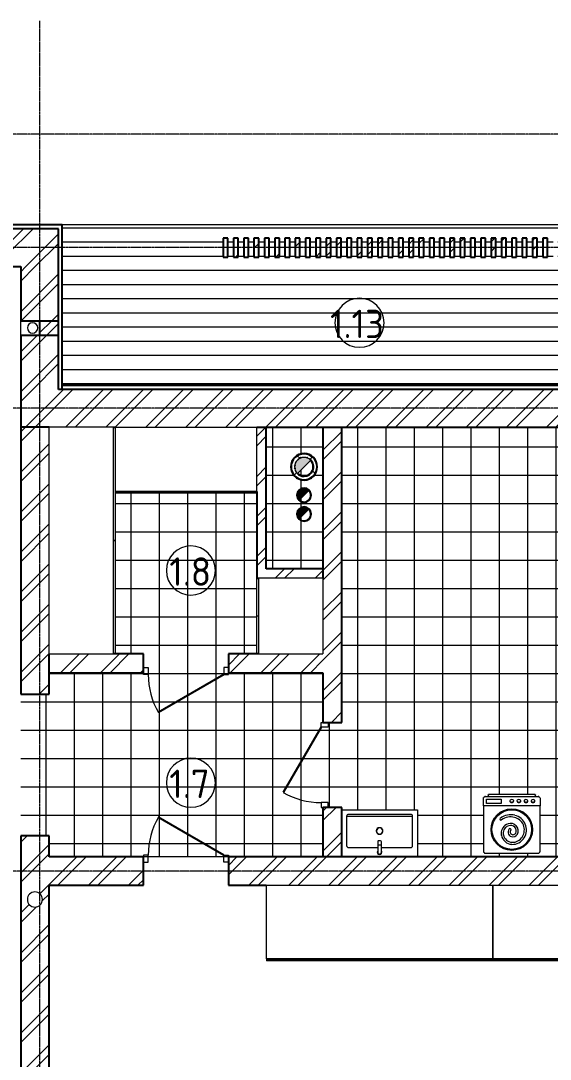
# Model space of a CAD drawing. Header units: millimetres. Extents: x -5016 to 23572, y 233981 to 377995.
# Drawn here: x 12400 to 18007, y 366909 to 377902 of the extents above; entities that cross this region are included whole.
import ezdxf

# ---------------------------------------------------------------- set-up
doc = ezdxf.new("R2010")
doc.units = ezdxf.units.MM
doc.linetypes.add('Осевая 12-2-2', pattern=[16, 12, -2, 0, -2])
for name, color, linetype, lineweight in [('A-AREA-IDEN', 8, 'Continuous', 13), ('A-COLS', 8, 'Continuous', 13), ('A-DETL-GENF', 9, 'Continuous', 13), ('A-DOOR', 8, 'Continuous', 13), ('A-FLOR', 9, 'Continuous', 13), ('A-FLOR-PATT', 9, 'Continuous', 13), ('A-WALL', 8, 'Continuous', 13), ('A-WALL-PATT', 8, 'Continuous', 13), ('I-FURN', 9, 'Continuous', 13), ('M-EQPM', 9, 'Continuous', 13), ('P-SANR-FIXT', 9, 'Continuous', 13), ('S-COLS', 8, 'Continuous', 13), ('S-GRID', 8, 'Continuous', 13), ('АР_подложка', 8, 'Continuous', 13)]:
    doc.layers.add(name, color=color, linetype=linetype, lineweight=lineweight)
doc.styles.add('GOST Common', font='GOST_Common.ttf', dxfattribs={"height": 300})
pattern_1 = [(45, (0, 0), (-212.132, 212.132), []), (45, (0, 100), (-212.132, 212.132), [])]

# ---------------------------------------------------------------- blocks, each defined once
blk = doc.blocks.new('INT 19 Дверь межкомнатная одностворчатая - 900 х 2370 _800_ Глухое Л-НАР-1569038-Этаж 1 - Планировка')
at = {"layer": 'A-DOOR', "lineweight": 25}
blk.add_line((400, 170), (-293, 570), dxfattribs=at)
at = {"layer": 'A-DOOR'}
for p, q in [((-400, 170), (-450, 170)), ((-450, 170), (-450, 95)), ((-400, 95), (-400, 170)), ((400, 95), (400, 170)), ((400, 170), (450, 170)), ((450, 170), (450, 95)), ((-450, 95), (-400, 95)), ((450, 95), (400, 95))]:
    blk.add_line(p, q, dxfattribs=at)
blk.add_arc((400, 170), 800, 150, 180, dxfattribs=at)
blk = doc.blocks.new('INT 19 Дверь межкомнатная одностворчатая - 900 х 2370 _800_ Глухое Л-НАР-1569067-Этаж 1 - Планировка')
at = {"layer": 'A-DOOR', "lineweight": 25}
blk.add_line((400, 120), (-293, 520), dxfattribs=at)
at = {"layer": 'A-DOOR'}
for p, q in [((-400, 120), (-450, 120)), ((-450, 120), (-450, 45)), ((-400, 45), (-400, 120)), ((400, 45), (400, 120)), ((400, 120), (450, 120)), ((450, 120), (450, 45)), ((-450, 45), (-400, 45)), ((450, 45), (400, 45))]:
    blk.add_line(p, q, dxfattribs=at)
blk.add_arc((400, 120), 800, 150, 180, dxfattribs=at)
blk = doc.blocks.new('INT 18 Шкаф - INT 18 Шкаф-1611660-Этаж 1 - Планировка')
at = {"layer": 'I-FURN'}
for p, q in [((-400, 350), (400, 350)), ((-400, 350), (-400, -330)), ((400, -330), (400, 350)), ((400, -330), (-400, -330)), ((-398.5, -332), (-0.8, -332)), ((-398.5, -332), (-398.5, -350)), ((-0.8, -350), (-398.5, -350)), ((-0.8, -350), (-0.8, -332)), ((0.8, -332), (398.5, -332)), ((0.8, -332), (0.8, -350)), ((398.5, -350), (0.8, -350)), ((398.5, -350), (398.5, -332))]:
    blk.add_line(p, q, dxfattribs=at)
blk = doc.blocks.new('INT 18 Шкаф - INT 18 Шкаф-1564175-Этаж 1 - Планировка')
at = {"layer": 'I-FURN'}
for p, q in [((-1200, 350), (1200, 350)), ((-1200, 350), (-1200, -430)), ((1200, -430), (1200, 350)), ((1200, -430), (-1200, -430)), ((-1198.5, -432), (-0.8, -432)), ((-1198.5, -432), (-1198.5, -450)), ((-0.8, -450), (-0.8, -432)), ((0.8, -432), (1198.5, -432)), ((0.8, -432), (0.8, -450)), ((1198.5, -450), (1198.5, -432)), ((-0.8, -450), (-1198.5, -450)), ((1198.5, -450), (0.8, -450))]:
    blk.add_line(p, q, dxfattribs=at)
blk = doc.blocks.new('INT 18 Шкаф - INT 18 Шкаф-1565127-Этаж 1 - Планировка')
at = {"layer": 'I-FURN'}
for p, q in [((-750, 350), (750, 350)), ((-750, 350), (-750, -330)), ((750, -330), (750, 350)), ((750, -330), (-750, -330)), ((-748.5, -332), (-0.8, -332)), ((-748.5, -332), (-748.5, -350)), ((-0.8, -350), (-748.5, -350)), ((-0.8, -350), (-0.8, -332)), ((0.8, -332), (748.5, -332)), ((0.8, -332), (0.8, -350)), ((748.5, -350), (0.8, -350)), ((748.5, -350), (748.5, -332))]:
    blk.add_line(p, q, dxfattribs=at)
blk = doc.blocks.new('INT 19 Дверь межкомнатная одностворчатая - 900 х 2370 _800_ Глухое П-НАР-1569071-Этаж 1 - Планировка')
at = {"layer": 'A-DOOR', "lineweight": 25}
blk.add_line((-400, 120), (293, 520), dxfattribs=at)
at = {"layer": 'A-DOOR'}
for p, q in [((-400, 120), (-450, 120)), ((-450, 120), (-450, 45)), ((-400, 45), (-400, 120)), ((400, 45), (400, 120)), ((400, 120), (450, 120)), ((450, 120), (450, 45)), ((-450, 45), (-400, 45)), ((450, 45), (400, 45))]:
    blk.add_line(p, q, dxfattribs=at)
blk.add_arc((-400, 120), 800, 360, 30, dxfattribs=at)
blk = doc.blocks.new('INT 18 Шкаф - INT 18 Шкаф-1565469-Этаж 1 - Планировка')
at = {"layer": 'I-FURN'}
for p, q in [((-1200, 330), (-1200, -350)), ((-1200, 330), (1200, 330)), ((-1198.5, 350), (-1198.5, 332)), ((-0.8, 332), (-1198.5, 332)), ((-520, 350), (-0.8, 350)), ((-0.8, 332), (-0.8, 350)), ((0.8, 350), (1198.5, 350)), ((0.8, 350), (0.8, 332)), ((1198.5, 332), (0.8, 332)), ((1198.5, 332), (1198.5, 350)), ((1200, -350), (1200, 330)), ((1200, -350), (-1200, -350))]:
    blk.add_line(p, q, dxfattribs=at)
blk = doc.blocks.new('Колонна ЖБМ - Круг - D 160-1624059-Этаж 1 - Планировка')
at = {"layer": 'S-COLS'}
for start, end in [(360, 180), (180, 360)]:
    blk.add_arc((0, 0), 80, start, end, dxfattribs=at)
blk = doc.blocks.new('INT 16 Тумба с раковиной - INT 16 Тумба с раковиной 2-1628028-Этаж 1 - Планировка')
at = {"layer": 'I-FURN'}
blk.add_line((-850, -180), (-150, -180), dxfattribs=at)
blk = doc.blocks.new('INT 16 Смеситель - INT 16 Смеситель-1566569-Этаж 1 - Планировка')
at = {"layer": 'P-SANR-FIXT'}
for p, q in [((-20, 0), (-20, -65)), ((-20, -65), (-20, -110)), ((-10, -75), (10, -75)), ((20, -65), (20, 0)), ((20, -110), (20, -65)), ((-10, -120), (10, -120))]:
    blk.add_line(p, q, dxfattribs=at)
for centre, radius, start, end in [((0, 0), 25, 360, 180), ((0, 0), 25, 180, 216.232), ((0, 0), 20, 90, 180), ((0, 0), 20, 143.7312, 165), ((0, 0), 20, 143.7312, 165), ((0, 0), 20, 90, 113.3697), ((0, 0), 20, 66.6303, 113.3697), ((0, 0), 20, 360, 90), ((0, 0), 20, 66.6303, 90), ((0, 0), 20, 30, 50.4689), ((0, 0), 20, 30, 50.4689), ((0, 0), 25, 323.768, 360), ((-10, -65), 10, 180, 270), ((-10, -65), 10, 180, 255), ((10, -65), 10, 270, 360), ((10, -65), 10, 285, 330), ((-10, -110), 10, 180, 270), ((-10, -110), 10, 180, 255), ((10, -110), 10, 270, 0), ((10, -110), 10, 315, 0)]:
    blk.add_arc(centre, radius, start, end, dxfattribs=at)
blk = doc.blocks.new('INT 16 Раковина - INT 16 Раковина-1628049-Этаж 1 - Планировка')
at = {"layer": 'P-SANR-FIXT'}
for p, q in [((-400, -225), (-400, 275)), ((-350, 155), (-350, -155)), ((-20, 175), (-330, 175)), ((330, 175), (20, 175)), ((350, -155), (350, 155)), ((-330, -175), (330, -175)), ((400, -225), (-400, -225))]:
    blk.add_line(p, q, dxfattribs=at)
at = {"layer": 'P-SANR-FIXT', "flags": 128}
for points in [[(35, 0), (35, 1), (35, 3), (35, 4), (35, 6), (34, 7), (34, 8), (34, 10), (33, 11), (33, 12), (32, 14), (32, 15), (31, 16), (30, 17), (30, 19), (29, 20), (28, 21), (27, 22), (26, 23), (25, 24), (24, 25), (23, 26), (22, 27), (21, 28), (20, 29), (19, 29), (18, 30), (16, 31), (15, 32), (14, 32), (13, 33), (11, 33), (10, 34), (9, 34), (7, 34), (6, 34), (5, 35), (3, 35), (2, 35), (0, 35), (-1, 35), (-2, 35), (-4, 35), (-5, 35), (-7, 34), (-8, 34), (-9, 34), (-11, 33), (-12, 33), (-13, 32), (-15, 32), (-16, 31), (-17, 31), (-18, 30), (-19, 29), (-21, 28), (-22, 27), (-23, 27), (-24, 26), (-25, 25), (-26, 24), (-27, 23), (-28, 22), (-28, 20), (-29, 19), (-30, 18), (-31, 17), (-31, 16), (-32, 14), (-32, 13), (-33, 12), (-33, 10), (-34, 9), (-34, 8), (-34, 6), (-35, 5), (-35, 4), (-35, 2), (-35, 1), (-35, 0)], [(-35, 0), (-35, -1), (-35, -3), (-35, -4), (-35, -6), (-34, -7), (-34, -8), (-34, -10), (-33, -11), (-33, -12), (-32, -14), (-32, -15), (-31, -16), (-30, -17), (-30, -19), (-29, -20), (-28, -21), (-27, -22), (-26, -23), (-25, -24), (-24, -25), (-23, -26), (-22, -27), (-21, -28), (-20, -29), (-19, -29), (-18, -30), (-16, -31), (-15, -32), (-14, -32), (-13, -33), (-11, -33), (-10, -34), (-9, -34), (-7, -34), (-6, -34), (-5, -35), (-3, -35), (-2, -35), (0, -35), (1, -35), (2, -35), (4, -35), (5, -35), (7, -34), (8, -34), (9, -34), (11, -33), (12, -33), (13, -32), (15, -32), (16, -31), (17, -31), (18, -30), (19, -29), (21, -28), (22, -27), (23, -27), (24, -26), (25, -25), (26, -24), (27, -23), (28, -22), (28, -20), (29, -19), (30, -18), (31, -17), (31, -16), (32, -14), (32, -13), (33, -12), (33, -10), (34, -9), (34, -8), (34, -6), (35, -5), (35, -4), (35, -2), (35, -1), (35, 0)]]:
    blk.add_lwpolyline(points, dxfattribs=at)
at = {"layer": 'P-SANR-FIXT'}
for centre, radius, start, end in [((-330, 155), 20, 90, 180), ((330, 155), 20, 0, 90), ((0, 0), 35, 0, 180), ((0, 0), 35, 180, 0), ((0, 0), 33, 360, 180), ((0, 0), 33, 180, 360), ((-330, -155), 20, 180, 270), ((330, -155), 20, 270, 0)]:
    blk.add_arc(centre, radius, start, end, dxfattribs=at)
blk = doc.blocks.new('С_Стиральная машинка - 600_600-236814-Этаж 1 - Планировка')
at = {"layer": 'M-EQPM'}
for p, q in [((320, 0), (-240, 0)), ((-176, 1), (-176, 0)), ((-144, 1), (-176, 1)), ((-144, 1), (-176, 1)), ((-144, 0), (-144, 1)), ((30, 1), (30, 0)), ((50, 1), (30, 1)), ((50, 1), (30, 1)), ((50, 0), (50, 1)), ((-260, -20), (-260, -500)), ((340, -500), (340, -20)), ((-260, -500), (340, -500)), ((-260, -580), (-260, -500)), ((151, -527), (308, -527)), ((151, -572), (151, -527)), ((308, -527), (308, -572)), ((340, -500), (340, -580)), ((320, -600), (-240, -600)), ((-211, -600), (-211, -615)), ((-205, -550), (-205, -554)), ((-165, -554), (-165, -550)), ((-130, -550), (-130, -554)), ((-90, -554), (-90, -550)), ((-55, -550), (-55, -554)), ((-15, -554), (-15, -550)), ((20, -550), (20, -554)), ((60, -554), (60, -550)), ((151, -568), (308, -568)), ((308, -572), (151, -572)), ((291, -615), (291, -600))]:
    blk.add_line(p, q, dxfattribs=at)
at = {"layer": 'M-EQPM', "flags": 128}
for points in [[(-240, -600), (-244, -600), (-247, -598), (-251, -597), (-254, -594), (-256, -591), (-258, -588), (-259, -584), (-260, -580)], [(-206, -620), (-206, -620), (-206, -620), (-206, -620), (-207, -620), (-207, -620), (-207, -620), (-207, -620), (-207, -620), (-208, -620), (-208, -620), (-208, -620), (-208, -619), (-208, -619), (-208, -619), (-209, -619), (-209, -619), (-209, -619), (-209, -619), (-209, -619), (-209, -618), (-209, -618), (-210, -618), (-210, -618), (-210, -618), (-210, -618), (-210, -618), (-210, -617), (-210, -617), (-210, -617), (-210, -617), (-210, -617), (-211, -616), (-211, -616), (-211, -616), (-211, -616), (-211, -616), (-211, -615), (-211, -615), (-211, -615), (-211, -615)], [(-200, -620), (-202, -620), (-203, -620), (-205, -620), (-205, -620), (-206, -620), (-206, -620)], [(-206, -620), (-206, -620), (-205, -620), (-204, -620), (-203, -620), (-201, -620), (-199, -620), (-196, -620), (-193, -620), (-190, -620), (-186, -620), (-182, -620), (-178, -620), (-173, -620), (-168, -620), (-163, -620), (-157, -620), (-151, -620), (-145, -620), (-138, -620), (-131, -620), (-124, -620), (-117, -620), (-109, -620), (-101, -620), (-93, -620), (-84, -620), (-76, -620), (-67, -620), (-58, -620), (-49, -620), (-40, -620), (-30, -620), (-21, -620), (-11, -620), (-2, -620), (8, -620), (18, -620), (28, -620), (38, -620), (47, -620), (57, -620), (67, -620), (77, -620), (86, -620), (96, -620), (106, -620), (115, -620), (124, -620), (133, -620), (143, -620), (151, -620), (160, -620), (169, -620), (177, -620), (185, -620), (193, -620), (200, -620), (208, -620), (215, -620), (222, -620), (228, -620), (234, -620), (240, -620), (246, -620), (251, -620), (256, -620), (260, -620), (265, -620), (268, -620), (272, -620), (275, -620), (278, -620), (280, -620), (282, -620), (284, -620), (285, -620), (286, -620), (286, -620), (286, -620)], [(286, -620), (286, -620), (285, -620), (284, -620), (283, -620), (281, -620), (280, -620)], [(291, -615), (291, -615), (291, -615), (291, -616), (291, -616), (291, -616), (291, -616), (291, -616), (291, -617), (291, -617), (291, -617), (291, -617), (291, -617), (290, -617), (290, -618), (290, -618), (290, -618), (290, -618), (290, -618), (290, -618), (290, -619), (289, -619), (289, -619), (289, -619), (289, -619), (289, -619), (289, -619), (288, -619), (288, -620), (288, -620), (288, -620), (288, -620), (288, -620), (287, -620), (287, -620), (287, -620), (287, -620), (287, -620), (286, -620), (286, -620), (286, -620)], [(340, -580), (340, -584), (339, -588), (337, -591), (334, -594), (331, -597), (328, -598), (324, -600), (320, -600)]]:
    blk.add_lwpolyline(points, dxfattribs=at)
at = {"layer": 'M-EQPM'}
for radius in [220, 210]:
    blk.add_circle((40, -250), radius, dxfattribs=at)
for centre, radius, start, end in [((-240, -20), 20, 90, 180), ((33, -239), 146, 87.5598, 148.7695), ((34, -213), 119, 11.507, 87.5598), ((320, -20), 20, 360, 90), ((44, -246), 159, 148.7695, 256.345), ((44, -246), 137, 148.7695, 256.345), ((33, -239), 124, 87.5598, 148.7695), ((29, -232), 58.3, 89.5223, 169.1779), ((29, -232), 36.3, 89.5223, 169.1779), ((29, -224), 50.3, 320.1015, 89.5223), ((29, -224), 28.3, 320.1015, 89.5223), ((34, -213), 97, 11.507, 87.5598), ((47, -210), 84.3, 298.493, 11.507), ((47, -210), 106, 298.493, 11.507), ((48, -236), 77.4, 169.1779, 243.5514), ((48, -236), 55.4, 169.1779, 243.5514), ((54, -224), 91, 243.5514, 298.493), ((54, -224), 69, 243.5514, 298.493), ((59, -249), 11, 140.1015, 320.1015), ((51, -218), 188, 256.345, 305.7922), ((51, -218), 166, 256.345, 305.7922), ((155, -361), 11, 305.7922, 125.7922), ((-240, -580), 20, 249.9713, 270), ((320, -580), 20, 270, 290.0287)]:
    blk.add_arc(centre, radius, start, end, dxfattribs=at)
for centre, major_axis, start_param, end_param in [((-185, -550), (20, 0), 1.570796, 3.268032), ((-185, -554), (20, 0), 1.570796, 4.712389), ((-185, -550), (20, 0), 6.156746, 7.853982), ((-185, -554), (20, 0), 4.712389, 7.853982), ((-110, -550), (20, 0), 1.570796, 3.268032), ((-110, -554), (20, 0), 1.570796, 4.712389), ((-110, -550), (20, 0), 6.156746, 7.853982), ((-110, -554), (20, 0), 4.712389, 7.853982), ((-35, -550), (20, 0), 1.570796, 3.268032), ((-35, -554), (-20, 0), 4.712389, 7.853982), ((-35, -550), (-20, 0), 3.015153, 4.712389), ((-35, -554), (20, 0), 4.712389, 7.853982), ((40, -550), (20, 0), 1.570796, 3.268032), ((40, -554), (-20, 0), 4.712389, 7.853982), ((40, -550), (20, 0), 6.11362, 7.853982), ((40, -554), (20, 0), 4.712389, 7.853982)]:
    blk.add_ellipse(centre, major_axis=major_axis, ratio=0.707107, start_param=start_param, end_param=end_param, dxfattribs=at)
blk = doc.blocks.new('Колонна ЖБМ - Круг - D 110-1653299-Этаж 1 - Планировка')
at = {"layer": 'S-COLS'}
for start, end in [(360, 180), (180, 360)]:
    blk.add_arc((0, 0), 55, start, end, dxfattribs=at)
blk = doc.blocks.new('INT Марка помещения - Номер помещения _ Площадь _ Имя-1615504-Этаж 1 - Планировка')
at = {"layer": 'A-AREA-IDEN'}
for start, end in [(360, 180), (180, 360)]:
    blk.add_arc((0, 0), 2.6, start, end, dxfattribs=at)
blk = doc.blocks.new('АР_k2plan1')
at = {"layer": 'A-COLS'}
h = blk.add_hatch(dxfattribs=at)
h.set_pattern_fill('FP_3', color=256, style=0, pattern_type=2)
h.set_pattern_definition([(45, (0, 0), (-141.4214, 141.4214), []), (135, (0, 0), (-141.4214, -141.4214), [])])
h.paths.add_polyline_path([(17568, 17715), (17607, 17720), (17643, 17737), (17672, 17762), (17694, 17795), (17705, 17833), (17705, 17872), (17694, 17910), (17672, 17943), (17643, 17969), (17607, 17985), (17568, 17991), (17529, 17985), (17494, 17969), (17464, 17943), (17443, 17910), (17432, 17872), (17432, 17831), (17443, 17795), (17464, 17762), (17494, 17737), (17529, 17720), (17559, 17716)])
h.paths.add_polyline_path([(17568, 17753), (17534, 17759), (17504, 17776), (17482, 17803), (17471, 17831), (17468, 17853), (17472, 17879), (17482, 17903), (17497, 17923), (17518, 17939), (17542, 17949), (17568, 17953), (17594, 17949), (17618, 17939), (17638, 17923), (17655, 17903), (17667, 17870), (17667, 17835), (17655, 17803), (17632, 17776), (17602, 17759)])
at = {"layer": 'A-DETL-GENF'}
for points in [[(17497, 17782), (17639, 17923), (17618, 17939), (17594, 17949), (17568, 17953), (17542, 17949), (17518, 17939), (17497, 17923), (17482, 17903), (17472, 17879), (17468, 17853), (17472, 17827), (17482, 17803)], [(17517, 17501), (17620, 17604), (17605, 17616), (17587, 17623), (17568, 17626), (17549, 17623), (17532, 17616), (17517, 17604), (17505, 17589), (17498, 17572), (17495, 17553), (17498, 17534), (17505, 17516)], [(17517, 17301), (17620, 17404), (17605, 17416), (17587, 17423), (17568, 17426), (17549, 17423), (17532, 17416), (17517, 17404), (17505, 17389), (17498, 17372), (17495, 17353), (17498, 17334), (17505, 17316)]]:
    blk.add_hatch(color=256, dxfattribs=at).paths.add_polyline_path(points)
at = {"layer": 'A-FLOR-PATT', "true_color": 0x808080}
h = blk.add_hatch(dxfattribs=at)
h.set_pattern_fill('FP_6', color=8, style=0, pattern_type=2)
h.set_pattern_definition([(0, (37041.64, 13610.38), (0, 150), [])])
h.paths.add_polyline_path([(15204, 18713), (21928, 18713), (21928, 19933), (21128, 19933), (21128, 20073), (21078, 20073), (21078, 20273), (21128, 20273), (21128, 20413), (15008, 20413), (15008, 18713)])
h.paths.add_polyline_path([(21019, 20073), (20969, 20073), (20969, 20273), (21019, 20273)])
h.paths.add_polyline_path([(18021, 20073), (18021, 20273), (18071, 20273), (18071, 20073)])
h.paths.add_polyline_path([(17584, 20073), (17584, 20273), (17634, 20273), (17634, 20073)])
h.paths.add_polyline_path([(17803, 20073), (17803, 20273), (17853, 20273), (17853, 20073)])
h.paths.add_polyline_path([(17743, 20073), (17693, 20073), (17693, 20273), (17743, 20273), (17743, 20139)])
h.paths.add_polyline_path([(17257, 20073), (17257, 20273), (17307, 20273), (17307, 20073)])
h.paths.add_polyline_path([(17475, 20073), (17475, 20273), (17525, 20273), (17525, 20073)])
h.paths.add_polyline_path([(17416, 20073), (17366, 20073), (17366, 20273), (17416, 20273), (17416, 20155)])
h.paths.add_polyline_path([(17038, 20073), (17038, 20273), (17088, 20273), (17088, 20073)])
h.paths.add_polyline_path([(17148, 20073), (17148, 20273), (17198, 20273), (17198, 20073)])
h.paths.add_polyline_path([(16929, 20073), (16929, 20273), (16979, 20273), (16979, 20073)])
h.paths.add_polyline_path([(16820, 20073), (16820, 20273), (16870, 20273), (16870, 20073)])
h.paths.add_polyline_path([(17962, 20073), (17912, 20073), (17912, 20273), (17962, 20273), (17962, 20129)])
h.paths.add_polyline_path([(19113, 20073), (19113, 20273), (19163, 20273), (19163, 20073), (19115, 20073)])
h.paths.add_polyline_path([(18945, 20073), (18895, 20073), (18895, 20273), (18945, 20273), (18945, 20081)])
h.paths.add_polyline_path([(19004, 20073), (19004, 20273), (19054, 20273), (19054, 20073)])
h.paths.add_polyline_path([(18785, 20073), (18785, 20273), (18835, 20273), (18835, 20073)])
h.paths.add_polyline_path([(18567, 20073), (18567, 20273), (18617, 20273), (18617, 20073)])
h.paths.add_polyline_path([(18676, 20073), (18676, 20273), (18726, 20273), (18726, 20073)])
h.paths.add_polyline_path([(18239, 20073), (18239, 20273), (18289, 20273), (18289, 20073)])
h.paths.add_polyline_path([(18458, 20073), (18458, 20273), (18508, 20273), (18508, 20073)])
h.paths.add_polyline_path([(18399, 20073), (18349, 20073), (18349, 20273), (18399, 20273), (18399, 20108)])
h.paths.add_polyline_path([(18130, 20073), (18130, 20273), (18180, 20273), (18180, 20073)])
h.paths.add_polyline_path([(19331, 20073), (19331, 20273), (19381, 20273), (19381, 20073)])
h.paths.add_polyline_path([(20910, 20073), (20860, 20073), (20860, 20273), (20910, 20273)])
h.paths.add_polyline_path([(20751, 20073), (20751, 20273), (20801, 20273), (20801, 20073)])
h.paths.add_polyline_path([(20641, 20073), (20641, 20273), (20691, 20273), (20691, 20073)])
h.paths.add_polyline_path([(20532, 20073), (20532, 20273), (20582, 20273), (20582, 20073)])
h.paths.add_polyline_path([(20423, 20073), (20423, 20273), (20473, 20273), (20473, 20073)])
h.paths.add_polyline_path([(20314, 20073), (20314, 20273), (20364, 20273), (20364, 20073)])
h.paths.add_polyline_path([(20205, 20073), (20205, 20273), (20255, 20273), (20255, 20073)])
h.paths.add_polyline_path([(20096, 20073), (20096, 20273), (20146, 20273), (20146, 20073)])
h.paths.add_polyline_path([(19986, 20073), (19986, 20273), (20036, 20273), (20036, 20073)])
h.paths.add_polyline_path([(19877, 20073), (19877, 20273), (19927, 20273), (19927, 20073)])
h.paths.add_polyline_path([(19768, 20073), (19768, 20273), (19818, 20273), (19818, 20073)])
h.paths.add_polyline_path([(19659, 20073), (19659, 20273), (19709, 20273), (19709, 20073)])
h.paths.add_polyline_path([(19440, 20073), (19440, 20273), (19490, 20273), (19490, 20073)])
h.paths.add_polyline_path([(19272, 20073), (19222, 20073), (19222, 20273), (19272, 20273)])
h.paths.add_polyline_path([(19600, 20073), (19550, 20073), (19550, 20273), (19600, 20273)])
h.paths.add_polyline_path([(16711, 20073), (16711, 20273), (16761, 20273), (16761, 20073)])
at = {"layer": 'A-FLOR-PATT', "true_color": 0xd5d5d5}
h = blk.add_hatch(dxfattribs=at)
h.set_pattern_fill('FP_5', color=254, style=0, pattern_type=2)
h.set_pattern_definition([(0, (-26031.8, 26891.1), (0, 300), []), (90, (-26031.8, 26891.1), (-300, 2e-14), [])])
h.paths.add_polyline_path([(21968, 13723), (21968, 14148), (22328, 14148), (22328, 15248), (21968, 15248), (21968, 16273), (21948, 16273), (21948, 17273), (21968, 17273), (21968, 18273), (17968, 18273), (17968, 15148), (17768, 15148), (17768, 15673), (16768, 15673), (16768, 15873), (17088, 15873), (17088, 16673), (17068, 16673), (17068, 17593), (15568, 17593), (15568, 17073), (15550, 17073), (15550, 18271), (15568, 18271), (15568, 18273), (15548, 18273), (15548, 15873), (15868, 15873), (15868, 15673), (14868, 15673), (14868, 15448), (14568, 15448), (14568, 13948), (14868, 13948), (14868, 13723), (17768, 13723), (17768, 14248), (17968, 14248), (17968, 14223), (18768, 14223), (18768, 13723), (20989, 13723)])
h.paths.add_polyline_path([(19522, 14378), (19519, 14380), (19522, 14380)])
h.paths.add_polyline_path([(19545, 13763), (19483, 13763), (19478, 13765), (19474, 13769), (19471, 13773), (19469, 13777), (19468, 13783), (19469, 14347), (19472, 14354), (19477, 14359), (19481, 14361), (19488, 14363), (19517, 14363), (19517, 14378), (19524, 14378), (19523, 14380), (19528, 14382), (19530, 14383), (20013, 14382), (20014, 14380), (20015, 14380), (20013, 14378), (20019, 14378), (20019, 14363), (20048, 14363), (20059, 14359), (20065, 14354), (20068, 14347), (20068, 14343), (20068, 13777), (20066, 13773), (20062, 13769), (20058, 13765), (20053, 13763), (20048, 13763)])
h.paths.add_polyline_path([(17068, 15874), (17068, 16272), (17086, 16272), (17086, 15874)])
h.paths.add_polyline_path([(15550, 15874), (15550, 17072), (15568, 17072), (15568, 15874)])
h.paths.add_polyline_path([(17068, 16273), (17068, 16671), (17086, 16671), (17086, 16273)])
h.paths.add_polyline_path([(17168, 16773), (17768, 16773), (17768, 18273), (17168, 18273), (17168, 16833)])
h.paths.add_polyline_path([(17568, 17278), (17539, 17283), (17514, 17301), (17499, 17324), (17493, 17353), (17499, 17381), (17517, 17407), (17540, 17422), (17568, 17428), (17597, 17422), (17622, 17404), (17638, 17381), (17643, 17353), (17637, 17324), (17620, 17299), (17596, 17283), (17578, 17280)])
h.paths.add_polyline_path([(17568, 17280), (17597, 17286), (17621, 17303), (17636, 17325), (17641, 17353), (17635, 17381), (17620, 17404), (17517, 17301), (17540, 17285), (17550, 17283)])
h.paths.add_polyline_path([(17599, 17418), (17596, 17420), (17597, 17419)])
h.paths.add_polyline_path([(17568, 17478), (17539, 17483), (17514, 17501), (17499, 17524), (17493, 17553), (17499, 17581), (17517, 17607), (17540, 17622), (17568, 17628), (17597, 17622), (17622, 17604), (17638, 17581), (17643, 17553), (17637, 17524), (17620, 17499), (17596, 17483), (17578, 17480)])
h.paths.add_polyline_path([(17568, 17480), (17597, 17486), (17621, 17503), (17636, 17525), (17641, 17553), (17635, 17581), (17620, 17604), (17517, 17501), (17540, 17485), (17550, 17483)])
h.paths.add_polyline_path([(15868, 17573), (15570, 17573), (15570, 17591), (16317, 17591), (16317, 17573)])
h.paths.add_polyline_path([(17050, 17573), (16319, 17573), (16319, 17591), (17067, 17591), (17067, 17573)])
h.paths.add_polyline_path([(17599, 17618), (17596, 17620), (17597, 17619)])
h.paths.add_polyline_path([(17568, 17713), (17529, 17718), (17491, 17737), (17462, 17762), (17441, 17795), (17430, 17833), (17430, 17873), (17443, 17914), (17464, 17946), (17494, 17971), (17529, 17987), (17568, 17993), (17608, 17987), (17646, 17969), (17675, 17943), (17696, 17910), (17707, 17870), (17706, 17831), (17694, 17792), (17672, 17760), (17643, 17734), (17607, 17718), (17582, 17715)])
h.paths.add_polyline_path([(17568, 17755), (17602, 17761), (17632, 17779), (17653, 17804), (17665, 17836), (17664, 17872), (17652, 17903), (17637, 17921), (17500, 17784), (17508, 17776), (17535, 17761), (17559, 17756)])
at = {"layer": 'A-WALL-PATT', "lineweight": 9}
h = blk.add_hatch(dxfattribs=at)
h.set_pattern_fill('FP_1', color=256, style=0, pattern_type=2)
h.set_pattern_definition(pattern_1)
h.paths.add_polyline_path([(14968, 19973), (14968, 20373), (14428, 20373), (14428, 19973), (14568, 19973)])
h.paths.add_polyline_path([(12008, 19973), (12008, 20373), (11868, 20373), (11868, 19973)])
h = blk.add_hatch(dxfattribs=at)
h.set_pattern_fill('FP_1', color=256, style=0, pattern_type=2)
h.set_pattern_definition(pattern_1)
h.paths.add_polyline_path([(16711, 20073), (16761, 20073), (16761, 20273), (16711, 20273)])
h = blk.add_hatch(dxfattribs=at)
h.set_pattern_fill('FP_1', color=256, style=0, pattern_type=2)
h.set_pattern_definition(pattern_1)
h.paths.add_polyline_path([(16820, 20073), (16870, 20073), (16870, 20273), (16820, 20273)])
h = blk.add_hatch(dxfattribs=at)
h.set_pattern_fill('FP_1', color=256, style=0, pattern_type=2)
h.set_pattern_definition(pattern_1)
h.paths.add_polyline_path([(17038, 20073), (17088, 20073), (17088, 20273), (17038, 20273)])
h = blk.add_hatch(dxfattribs=at)
h.set_pattern_fill('FP_1', color=256, style=0, pattern_type=2)
h.set_pattern_definition(pattern_1)
h.paths.add_polyline_path([(17148, 20073), (17198, 20073), (17198, 20273), (17148, 20273)])
h = blk.add_hatch(dxfattribs=at)
h.set_pattern_fill('FP_1', color=256, style=0, pattern_type=2)
h.set_pattern_definition(pattern_1)
h.paths.add_polyline_path([(17257, 20073), (17307, 20073), (17307, 20273), (17257, 20273)])
h = blk.add_hatch(dxfattribs=at)
h.set_pattern_fill('FP_1', color=256, style=0, pattern_type=2)
h.set_pattern_definition(pattern_1)
h.paths.add_polyline_path([(17475, 20073), (17525, 20073), (17525, 20273), (17475, 20273)])
h = blk.add_hatch(dxfattribs=at)
h.set_pattern_fill('FP_1', color=256, style=0, pattern_type=2)
h.set_pattern_definition(pattern_1)
h.paths.add_polyline_path([(17584, 20073), (17634, 20073), (17634, 20273), (17584, 20273)])
h = blk.add_hatch(dxfattribs=at)
h.set_pattern_fill('FP_1', color=256, style=0, pattern_type=2)
h.set_pattern_definition(pattern_1)
h.paths.add_polyline_path([(17693, 20073), (17743, 20073), (17743, 20273), (17693, 20273)])
h = blk.add_hatch(dxfattribs=at)
h.set_pattern_fill('FP_1', color=256, style=0, pattern_type=2)
h.set_pattern_definition(pattern_1)
h.paths.add_polyline_path([(17803, 20073), (17853, 20073), (17853, 20273), (17803, 20273)])
h = blk.add_hatch(dxfattribs=at)
h.set_pattern_fill('FP_1', color=256, style=0, pattern_type=2)
h.set_pattern_definition(pattern_1)
h.paths.add_polyline_path([(17912, 20073), (17962, 20073), (17962, 20273), (17912, 20273)])
h = blk.add_hatch(dxfattribs=at)
h.set_pattern_fill('FP_1', color=256, style=0, pattern_type=2)
h.set_pattern_definition(pattern_1)
h.paths.add_polyline_path([(18021, 20073), (18071, 20073), (18071, 20273), (18021, 20273)])
h = blk.add_hatch(dxfattribs=at)
h.set_pattern_fill('FP_1', color=256, style=0, pattern_type=2)
h.set_pattern_definition(pattern_1)
h.paths.add_polyline_path([(18130, 20073), (18180, 20073), (18180, 20273), (18130, 20273)])
h = blk.add_hatch(dxfattribs=at)
h.set_pattern_fill('FP_1', color=256, style=0, pattern_type=2)
h.set_pattern_definition(pattern_1)
h.paths.add_polyline_path([(18239, 20073), (18289, 20073), (18289, 20273), (18239, 20273)])
h = blk.add_hatch(dxfattribs=at)
h.set_pattern_fill('FP_1', color=256, style=0, pattern_type=2)
h.set_pattern_definition(pattern_1)
h.paths.add_polyline_path([(18349, 20073), (18399, 20073), (18399, 20273), (18349, 20273)])
h = blk.add_hatch(dxfattribs=at)
h.set_pattern_fill('FP_1', color=256, style=0, pattern_type=2)
h.set_pattern_definition(pattern_1)
h.paths.add_polyline_path([(18458, 20073), (18508, 20073), (18508, 20273), (18458, 20273)])
h = blk.add_hatch(dxfattribs=at)
h.set_pattern_fill('FP_1', color=256, style=0, pattern_type=2)
h.set_pattern_definition(pattern_1)
h.paths.add_polyline_path([(18567, 20073), (18617, 20073), (18617, 20273), (18567, 20273)])
h = blk.add_hatch(dxfattribs=at)
h.set_pattern_fill('FP_1', color=256, style=0, pattern_type=2)
h.set_pattern_definition(pattern_1)
h.paths.add_polyline_path([(18676, 20073), (18726, 20073), (18726, 20273), (18676, 20273)])
h = blk.add_hatch(dxfattribs=at)
h.set_pattern_fill('FP_1', color=256, style=0, pattern_type=2)
h.set_pattern_definition(pattern_1)
h.paths.add_polyline_path([(18785, 20073), (18835, 20073), (18835, 20273), (18785, 20273)])
h = blk.add_hatch(dxfattribs=at)
h.set_pattern_fill('FP_1', color=256, style=0, pattern_type=2)
h.set_pattern_definition(pattern_1)
h.paths.add_polyline_path([(18895, 20073), (18945, 20073), (18945, 20273), (18895, 20273)])
h = blk.add_hatch(dxfattribs=at)
h.set_pattern_fill('FP_1', color=256, style=0, pattern_type=2)
h.set_pattern_definition(pattern_1)
h.paths.add_polyline_path([(19113, 20073), (19163, 20073), (19163, 20273), (19113, 20273)])
h = blk.add_hatch(dxfattribs=at)
h.set_pattern_fill('FP_1', color=256, style=0, pattern_type=2)
h.set_pattern_definition(pattern_1)
h.paths.add_polyline_path([(19222, 20073), (19272, 20073), (19272, 20273), (19222, 20273)])
h = blk.add_hatch(dxfattribs=at)
h.set_pattern_fill('FP_1', color=256, style=0, pattern_type=2)
h.set_pattern_definition(pattern_1)
h.paths.add_polyline_path([(19331, 20073), (19381, 20073), (19381, 20273), (19331, 20273)])
h = blk.add_hatch(dxfattribs=at)
h.set_pattern_fill('FP_1', color=256, style=0, pattern_type=2)
h.set_pattern_definition(pattern_1)
h.paths.add_polyline_path([(19550, 20073), (19600, 20073), (19600, 20273), (19550, 20273)])
h = blk.add_hatch(dxfattribs=at)
h.set_pattern_fill('FP_1', color=256, style=0, pattern_type=2)
h.set_pattern_definition(pattern_1)
h.paths.add_polyline_path([(19659, 20073), (19709, 20073), (19709, 20273), (19659, 20273)])
h = blk.add_hatch(dxfattribs=at)
h.set_pattern_fill('FP_1', color=256, style=0, pattern_type=2)
h.set_pattern_definition(pattern_1)
h.paths.add_polyline_path([(19768, 20073), (19818, 20073), (19818, 20273), (19768, 20273)])
h = blk.add_hatch(dxfattribs=at)
h.set_pattern_fill('FP_1', color=256, style=0, pattern_type=2)
h.set_pattern_definition(pattern_1)
h.paths.add_polyline_path([(19986, 20073), (20036, 20073), (20036, 20273), (19986, 20273)])
h = blk.add_hatch(dxfattribs=at)
h.set_pattern_fill('FP_1', color=256, style=0, pattern_type=2)
h.set_pattern_definition(pattern_1)
h.paths.add_polyline_path([(20096, 20073), (20146, 20073), (20146, 20273), (20096, 20273)])
h = blk.add_hatch(dxfattribs=at)
h.set_pattern_fill('FP_1', color=256, style=0, pattern_type=2)
h.set_pattern_definition(pattern_1)
h.paths.add_polyline_path([(14768, 19398), (14968, 19398), (14968, 19973), (14568, 19973), (14568, 19398)])
h = blk.add_hatch(dxfattribs=at)
h.set_pattern_fill('FP_1', color=256, style=0, pattern_type=2)
h.set_pattern_definition(pattern_1)
h.paths.add_polyline_path([(14968, 19248), (14968, 19398), (14768, 19398), (14768, 19248)])
h = blk.add_hatch(dxfattribs=at)
h.set_pattern_fill('FP_1', color=256, style=0, pattern_type=2)
h.set_pattern_definition(pattern_1)
h.paths.add_polyline_path([(14568, 18673), (14968, 18673), (14968, 19248), (14568, 19248)])
h = blk.add_hatch(dxfattribs=at)
h.set_pattern_fill('FP_1', color=256, style=0, pattern_type=2)
h.set_pattern_definition(pattern_1)
h.paths.add_polyline_path([(21968, 18273), (21968, 18673), (14568, 18673), (14568, 18273), (20989, 18273)])
h = blk.add_hatch(dxfattribs=at)
h.set_pattern_fill('FP_1', color=256, style=0, pattern_type=2)
h.set_pattern_definition(pattern_1)
h.paths.add_polyline_path([(14768, 6123), (14868, 6123), (14868, 7373), (14568, 7373), (14568, 6123)])
h.paths.add_polyline_path([(14568, 8273), (14868, 8273), (14868, 13948), (14568, 13948), (14568, 8393)])
h.paths.add_polyline_path([(14718, 13193), (14688, 13199), (14662, 13216), (14644, 13242), (14638, 13273), (14644, 13303), (14662, 13329), (14688, 13347), (14718, 13353), (14749, 13347), (14775, 13329), (14792, 13303), (14798, 13273), (14792, 13242), (14775, 13216), (14749, 13199)])
h.paths.add_polyline_path([(14568, 15448), (14868, 15448), (14868, 18273), (14568, 18273), (14568, 15873)])
h = blk.add_hatch(dxfattribs=at)
h.set_pattern_fill('FP_1', color=256, style=0, pattern_type=2)
h.set_pattern_definition(pattern_1)
h.paths.add_polyline_path([(17168, 16673), (17168, 18273), (17068, 18273), (17068, 16673), (17088, 16673)])
h = blk.add_hatch(dxfattribs=at)
h.set_pattern_fill('FP_1', color=256, style=0, pattern_type=2)
h.set_pattern_definition(pattern_1)
h.paths.add_polyline_path([(17968, 13723), (17968, 14248), (17768, 14248), (17768, 13723)])
h.paths.add_polyline_path([(17768, 15148), (17968, 15148), (17968, 18273), (17768, 18273), (17768, 15673)])
h = blk.add_hatch(dxfattribs=at)
h.set_pattern_fill('FP_1', color=256, style=0, pattern_type=2)
h.set_pattern_definition(pattern_1)
h.paths.add_polyline_path([(17168, 16773), (17168, 16673), (17768, 16673), (17768, 16773)])
h = blk.add_hatch(dxfattribs=at)
h.set_pattern_fill('FP_1', color=256, style=0, pattern_type=2)
h.set_pattern_definition(pattern_1)
h.paths.add_polyline_path([(17768, 15673), (17768, 15873), (16768, 15873), (16768, 15673), (17088, 15673)])
h.paths.add_polyline_path([(15548, 15673), (15868, 15673), (15868, 15873), (14868, 15873), (14868, 15673), (15212, 15673)])
h = blk.add_hatch(dxfattribs=at)
h.set_pattern_fill('FP_1', color=256, style=0, pattern_type=2)
h.set_pattern_definition(pattern_1)
h.paths.add_polyline_path([(21968, 13423), (21968, 13723), (16768, 13723), (16768, 13423), (21525, 13423)])
h.paths.add_polyline_path([(15868, 13423), (15868, 13723), (14868, 13723), (14868, 13423), (15212, 13423)])
h.paths.add_polyline_path([(21468, 13493), (21438, 13499), (21412, 13516), (21394, 13542), (21388, 13573), (21394, 13603), (21412, 13629), (21438, 13647), (21468, 13653), (21499, 13647), (21525, 13629), (21542, 13603), (21548, 13573), (21542, 13542), (21525, 13516), (21499, 13499)])
at = {"layer": 'A-COLS', "lineweight": 25}
for centre, radius, start, end in [((17568, 17853), 140, 90, 270), ((17568, 17853), 138, 90, 270), ((17568, 17853), 138, 90, 270), ((17568, 17853), 100, 126.6454, 132.023), ((17568, 17853), 100, 126.6454, 132.023), ((17568, 17853), 100, 107.977, 113.3546), ((17568, 17853), 100, 107.977, 113.3546), ((17568, 17853), 140, 270, 90), ((17568, 17853), 138, 270, 90), ((17568, 17853), 138, 270, 90), ((17568, 17853), 100, 270, 44.9617), ((17568, 17853), 100, 270, 44.9617), ((17568, 17853), 98, 270, 44.9617), ((17568, 17853), 100, 66.6454, 72.023), ((17568, 17853), 100, 66.6454, 72.023), ((17568, 17853), 100, 47.977, 53.3546), ((17568, 17853), 100, 47.977, 53.3546), ((17568, 17853), 100, 167.977, 173.3546), ((17568, 17853), 100, 167.977, 173.3546), ((17568, 17853), 100, 186.6454, 192.023), ((17568, 17853), 100, 186.6454, 192.023), ((17568, 17853), 100, 224.9617, 270), ((17568, 17853), 100, 224.9617, 270), ((17568, 17853), 98, 224.9617, 270), ((17568, 17553), 75, 90, 270), ((17568, 17553), 73, 109.9712, 115.0288), ((17568, 17553), 75, 270, 90), ((17568, 17553), 73, 270, 45), ((17568, 17553), 73, 64.9712, 70.0288), ((17568, 17553), 73, 154.9712, 160.0288), ((17568, 17553), 73, 199.9712, 205.0288), ((17568, 17553), 73, 225, 270), ((17568, 17353), 75, 90, 270), ((17568, 17353), 73, 154.9712, 160.0288), ((17568, 17353), 73, 109.9712, 115.0288), ((17568, 17353), 75, 270, 90), ((17568, 17353), 73, 270, 45), ((17568, 17353), 73, 64.9712, 70.0288), ((17568, 17353), 73, 199.9712, 205.0288), ((17568, 17353), 73, 225, 270)]:
    blk.add_arc(centre, radius, start, end, dxfattribs=at)
at = {"layer": 'A-DETL-GENF'}
for p, q in [((17497, 17782), (17639, 17923)), ((17517, 17501), (17620, 17604)), ((17517, 17301), (17620, 17404))]:
    blk.add_line(p, q, dxfattribs=at)
for centre, radius in [((17568, 17853), 100), ((17568, 17553), 73), ((17568, 17353), 73)]:
    blk.add_arc(centre, radius, 45, 225, dxfattribs=at)
at = {"layer": 'A-FLOR'}
for p, q in [((21128, 20413), (15008, 20413)), ((14568, 19248), (14568, 19398)), ((16768, 13723), (15868, 13723))]:
    blk.add_line(p, q, dxfattribs=at)
at = {"layer": 'A-WALL', "lineweight": 25}
for p, q in [((15008, 20413), (14388, 20413)), ((14968, 20373), (14428, 20373)), ((14968, 18673), (14968, 20373)), ((15008, 18673), (15008, 20413)), ((16711, 20273), (16711, 20073)), ((16761, 20273), (16711, 20273)), ((16761, 20073), (16761, 20273)), ((16820, 20273), (16820, 20073)), ((16870, 20273), (16820, 20273)), ((16870, 20073), (16870, 20273)), ((16929, 20273), (16929, 20073)), ((16979, 20273), (16929, 20273)), ((16979, 20073), (16979, 20273)), ((17038, 20273), (17038, 20073)), ((17088, 20273), (17038, 20273)), ((17088, 20073), (17088, 20273)), ((17148, 20273), (17148, 20073)), ((17198, 20273), (17148, 20273)), ((17198, 20073), (17198, 20273)), ((17257, 20273), (17257, 20073)), ((17307, 20273), (17257, 20273)), ((17307, 20073), (17307, 20273)), ((17366, 20273), (17366, 20073)), ((17416, 20273), (17366, 20273)), ((17416, 20073), (17416, 20273)), ((17475, 20273), (17475, 20073)), ((17525, 20273), (17475, 20273)), ((17525, 20073), (17525, 20273)), ((17584, 20273), (17584, 20073)), ((17634, 20273), (17584, 20273)), ((17634, 20073), (17634, 20273)), ((17693, 20273), (17693, 20073)), ((17743, 20273), (17693, 20273)), ((17743, 20073), (17743, 20273)), ((17803, 20273), (17803, 20073)), ((17853, 20273), (17803, 20273)), ((17853, 20073), (17853, 20273)), ((17912, 20273), (17912, 20073)), ((17962, 20273), (17912, 20273)), ((17962, 20073), (17962, 20273)), ((18021, 20273), (18021, 20073)), ((18071, 20273), (18021, 20273)), ((18071, 20073), (18071, 20273)), ((18130, 20273), (18130, 20073)), ((18180, 20273), (18130, 20273)), ((18180, 20073), (18180, 20273)), ((18239, 20273), (18239, 20073)), ((18289, 20273), (18239, 20273)), ((18289, 20073), (18289, 20273)), ((18349, 20273), (18349, 20073)), ((18399, 20273), (18349, 20273)), ((18399, 20073), (18399, 20273)), ((18458, 20273), (18458, 20073)), ((18508, 20273), (18458, 20273)), ((18508, 20073), (18508, 20273)), ((18567, 20273), (18567, 20073)), ((18617, 20273), (18567, 20273)), ((18617, 20073), (18617, 20273)), ((18676, 20273), (18676, 20073)), ((18726, 20273), (18676, 20273)), ((18726, 20073), (18726, 20273)), ((18785, 20273), (18785, 20073)), ((18835, 20273), (18785, 20273)), ((18835, 20073), (18835, 20273)), ((18895, 20273), (18895, 20073)), ((18945, 20273), (18895, 20273)), ((18945, 20073), (18945, 20273)), ((19004, 20273), (19004, 20073)), ((19054, 20273), (19004, 20273)), ((19054, 20073), (19054, 20273)), ((19113, 20273), (19113, 20073)), ((19163, 20273), (19113, 20273)), ((19163, 20073), (19163, 20273)), ((19222, 20273), (19222, 20073)), ((19272, 20273), (19222, 20273)), ((19272, 20073), (19272, 20273)), ((19331, 20273), (19331, 20073)), ((19381, 20273), (19331, 20273)), ((19381, 20073), (19381, 20273)), ((19440, 20273), (19440, 20073)), ((19490, 20273), (19440, 20273)), ((19490, 20073), (19490, 20273)), ((19550, 20273), (19550, 20073)), ((19600, 20273), (19550, 20273)), ((19600, 20073), (19600, 20273)), ((19659, 20273), (19659, 20073)), ((19709, 20273), (19659, 20273)), ((19709, 20073), (19709, 20273)), ((19768, 20273), (19768, 20073)), ((19818, 20273), (19768, 20273)), ((19818, 20073), (19818, 20273)), ((19877, 20273), (19877, 20073)), ((19927, 20273), (19877, 20273)), ((19927, 20073), (19927, 20273)), ((19986, 20273), (19986, 20073)), ((20036, 20273), (19986, 20273)), ((20036, 20073), (20036, 20273)), ((20096, 20273), (20096, 20073)), ((20146, 20273), (20096, 20273)), ((20146, 20073), (20146, 20273)), ((16711, 20073), (16761, 20073)), ((16820, 20073), (16870, 20073)), ((16929, 20073), (16979, 20073)), ((17038, 20073), (17088, 20073)), ((17148, 20073), (17198, 20073)), ((17257, 20073), (17307, 20073)), ((17366, 20073), (17416, 20073)), ((17475, 20073), (17525, 20073)), ((17584, 20073), (17634, 20073)), ((17693, 20073), (17743, 20073)), ((17803, 20073), (17853, 20073)), ((17912, 20073), (17962, 20073)), ((18021, 20073), (18071, 20073)), ((18130, 20073), (18180, 20073)), ((18239, 20073), (18289, 20073)), ((18349, 20073), (18399, 20073)), ((18458, 20073), (18508, 20073)), ((18567, 20073), (18617, 20073)), ((18676, 20073), (18726, 20073)), ((18785, 20073), (18835, 20073)), ((18895, 20073), (18945, 20073)), ((19004, 20073), (19054, 20073)), ((19113, 20073), (19163, 20073)), ((19222, 20073), (19272, 20073)), ((19331, 20073), (19381, 20073)), ((19440, 20073), (19490, 20073)), ((19550, 20073), (19600, 20073)), ((19659, 20073), (19709, 20073)), ((19768, 20073), (19818, 20073)), ((19877, 20073), (19927, 20073)), ((19986, 20073), (20036, 20073)), ((20096, 20073), (20146, 20073)), ((14428, 19973), (14568, 19973)), ((14568, 19973), (14568, 19398)), ((14568, 19398), (14968, 19398)), ((14768, 19398), (14768, 19248)), ((14568, 19248), (14568, 15448)), ((14568, 19248), (14968, 19248)), ((21968, 18713), (15008, 18713)), ((21968, 18673), (14968, 18673)), ((14868, 18273), (14568, 18273)), ((15548, 18273), (15568, 18273)), ((17068, 18273), (21968, 18273)), ((17168, 16773), (17168, 18273)), ((17768, 18273), (17768, 16673)), ((17968, 15148), (17968, 18273)), ((17068, 17593), (17068, 16673)), ((17768, 16773), (17168, 16773)), ((17068, 16673), (17088, 16673)), ((14868, 15448), (14868, 15873)), ((15868, 15873), (15548, 15873)), ((15868, 15673), (15868, 15873)), ((17088, 15873), (16768, 15873)), ((16768, 15873), (16768, 15673)), ((14868, 15673), (15868, 15673)), ((16768, 15673), (17768, 15673)), ((17768, 15673), (17768, 15148)), ((14568, 15448), (14868, 15448)), ((17768, 15148), (17968, 15148)), ((17968, 14248), (17768, 14248)), ((17768, 14248), (17768, 13723)), ((17968, 13723), (17968, 14248)), ((14568, 13948), (14568, 11123)), ((14868, 13948), (14568, 13948)), ((14868, 13723), (14868, 13948)), ((15868, 13723), (14868, 13723)), ((15868, 13423), (15868, 13723)), ((21968, 13723), (16768, 13723)), ((16768, 13723), (16768, 13423)), ((14868, 8273), (14868, 13423)), ((14868, 13423), (15868, 13423)), ((16768, 13423), (17168, 13423))]:
    blk.add_line(p, q, dxfattribs=at)
at = {"layer": 'S-GRID', "color": 251, "linetype": 'Осевая 12-2-2', "true_color": 0x646464}
for p, q in [((14768, 22575), (14768, -3239)), ((23376, 21373), (-1176, 21373)), ((23376, 20173), (-1176, 20173)), ((23376, 18473), (-1176, 18473)), ((23376, 13573), (-1176, 13573))]:
    blk.add_line(p, q, dxfattribs=at)
at = {"layer": 'A-AREA-IDEN', "xscale": 99.99999999999993, "yscale": 99.99999999999993, "zscale": 99.99999999999993}
for p in [(18155, 19378), (16370, 16755), (16370, 14509)]:
    blk.add_blockref('INT Марка помещения - Номер помещения _ Площадь _ Имя-1615504-Этаж 1 - Планировка', p, dxfattribs=at)
at = {"layer": 'A-DOOR', "lineweight": 25}
for name, p, rotation in [('INT 19 Дверь межкомнатная одностворчатая - 900 х 2370 _800_ Глухое П-НАР-1569071-Этаж 1 - Планировка', (16318, 15773), 180), ('INT 19 Дверь межкомнатная одностворчатая - 900 х 2370 _800_ Глухое Л-НАР-1569067-Этаж 1 - Планировка', (17868, 14698), 89.9999999999999)]:
    blk.add_blockref(name, p, dxfattribs=dict(at, rotation=rotation))
blk.add_blockref('INT 19 Дверь межкомнатная одностворчатая - 900 х 2370 _800_ Глухое Л-НАР-1569038-Этаж 1 - Планировка', (16318, 13573), dxfattribs=at)
at = {"layer": 'I-FURN'}
for name, p, rotation in [('INT 18 Шкаф - INT 18 Шкаф-1565469-Этаж 1 - Планировка', (15218, 17073), 270.0000000000002), ('INT 18 Шкаф - INT 18 Шкаф-1611660-Этаж 1 - Планировка', (17418, 16273), 269.9999999999993), ('INT 16 Тумба с раковиной - INT 16 Тумба с раковиной 2-1628028-Этаж 1 - Планировка', (17868, 13973), 180)]:
    blk.add_blockref(name, p, dxfattribs=dict(at, rotation=rotation))
for name, p in [('INT 18 Шкаф - INT 18 Шкаф-1565127-Этаж 1 - Планировка', (16318, 17923)), ('INT 18 Шкаф - INT 18 Шкаф-1564175-Этаж 1 - Планировка', (18368, 13073)), ('INT 18 Шкаф - INT 18 Шкаф-1564175-Этаж 1 - Планировка', (20768, 13073))]:
    blk.add_blockref(name, p, dxfattribs=at)
at = {"layer": 'M-EQPM', "rotation": 180}
blk.add_blockref('С_Стиральная машинка - 600_600-236814-Этаж 1 - Планировка', (19808, 13763), dxfattribs=at)
at = {"layer": 'P-SANR-FIXT', "rotation": 180}
for name, p in [('INT 16 Раковина - INT 16 Раковина-1628049-Этаж 1 - Планировка', (18368, 13998)), ('INT 16 Смеситель - INT 16 Смеситель-1566569-Этаж 1 - Планировка', (18368, 13773))]:
    blk.add_blockref(name, p, dxfattribs=at)
at = {"layer": 'S-COLS'}
for name, p in [('Колонна ЖБМ - Круг - D 110-1653299-Этаж 1 - Планировка', (14693, 19323)), ('Колонна ЖБМ - Круг - D 160-1624059-Этаж 1 - Планировка', (14718, 13273))]:
    blk.add_blockref(name, p, dxfattribs=at)
at = {"layer": 'A-AREA-IDEN', "char_height": 300, "attachment_point": 1, "style": 'GOST Common'}
for s, insert, width in [('1.13', (17843, 19516), 761.6), ('1.8', (16141, 16894), 561.18), ('1.7', (16141, 14647), 561.18)]:
    blk.add_mtext(s, dxfattribs=dict(at, insert=insert, width=width))

msp = doc.modelspace()

# ---------------------------------------------------------------- block references
at = {"layer": 'АР_подложка'}
msp.add_blockref('АР_k2plan1', (-2168, 355327), dxfattribs=at)

doc.saveas('drawing.dxf')
